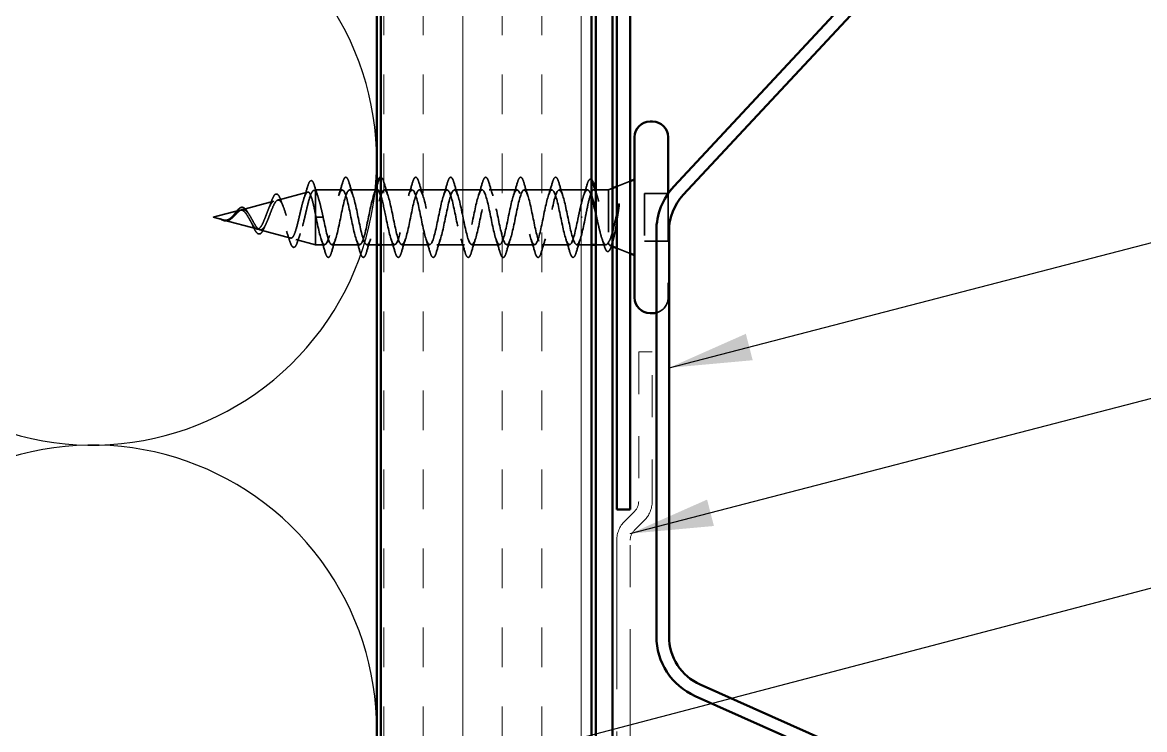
# Model space of a CAD drawing. Header units: inches. Extents: x 0.6 to 33.4, y 0.6 to 21.4.
# Drawn here: x 5.986 to 8.65, y 7.352 to 9.03 of the extents above; entities that cross this region are included whole.
import ezdxf

# ---------------------------------------------------------------- set-up
doc = ezdxf.new("R2010")
doc.units = ezdxf.units.IN
doc.header["$LTSCALE"] = 2
doc.header["$MEASUREMENT"] = 0
doc.linetypes.add('DASHED', pattern=[0.2067, 0.1654, -0.0413])
doc.linetypes.add('DOUBLE_DASH_CHAIN', pattern=[1.2403, 0.6614, -0.0827, 0.1654, -0.0827, 0.1654, -0.0827])
for name, color, linetype, lineweight in [('Hatch (ANSI)', 7, 'Continuous', 18), ('Hidden (ANSI)', 7, 'DASHED', 35), ('Sketch Geometry (ANSI)', 7, 'Continuous', 25), ('Symbol (ANSI)', 7, 'Continuous', 25), ('Visible (ANSI)', 7, 'Continuous', 50)]:
    doc.layers.add(name, color=color, linetype=linetype, lineweight=lineweight)
doc.styles.add('Note Text (ANSI)', font='tahoma.ttf')
doc.dimstyles.new('Default (ANSI)$7', dxfattribs={"dimscale": 2, "dimtxt": 0.12, "dimasz": 0.098425, "dimexe": 0.125, "dimexo": 0.0625, "dimgap": 0.031496, "dimtad": 0, "dimtih": 1, "dimtoh": 1, "dimrnd": 1e-08, "dimzin": 4, "dimdsep": 46, "dimtxsty": 'Note Text (ANSI)', "dimcen": 0.09, "dimdle": 0.393701, "dimclrd": 256, "dimclre": 256, "dimclrt": 256, "dimadec": 0, "dimazin": 1, "dimtfac": 1, "dimtofl": 0, "dimtmove": 0, "dimatfit": 3, "dimfxl": 0, "dimtolj": 1, "dimtzin": 4, "dimlwd": -1, "dimlwe": -1, "dimarcsym": 0})

msp = doc.modelspace()

# ---------------------------------------------------------------- hatches: boundary and pattern name
at = {"layer": 'Hatch (ANSI)', "true_color": 0x804000}
h = msp.add_hatch(dxfattribs=at)
h.set_pattern_fill('INSUL', color=36, scale=0.75, angle=90, style=0)
h.paths.add_polyline_path([(7.33694, 2.42486), (7.33694, 14.93713), (6.83694, 14.93713), (6.83694, 2.42486)])

# ---------------------------------------------------------------- linework, layer by layer
at = {"layer": 'Hidden (ANSI)', "ltscale": 0.004328}
msp.add_line((6.67745, 8.63143), (6.68194, 8.63263), dxfattribs=at)
at = {"layer": 'Hidden (ANSI)', "ltscale": 0.020374}
msp.add_line((6.68194, 8.63263), (6.68194, 8.62911), dxfattribs=at)
at = {"layer": 'Hidden (ANSI)', "ltscale": 0.060136}
msp.add_line((6.74519, 8.63263), (6.68194, 8.63263), dxfattribs=at)
at = {"layer": 'Hidden (ANSI)', "ltscale": 0.061565}
msp.add_line((6.82694, 8.63263), (6.76219, 8.63263), dxfattribs=at)
at = {"layer": 'Hidden (ANSI)', "ltscale": 0.062755}
for p, q in [((6.91119, 8.63263), (6.84519, 8.63263)), ((6.99419, 8.63263), (6.92819, 8.63263)), ((7.07719, 8.63263), (7.01119, 8.63263)), ((7.16019, 8.63263), (7.09419, 8.63263)), ((7.24319, 8.63263), (7.17719, 8.63263)), ((6.78669, 8.50263), (6.72069, 8.50263)), ((6.95269, 8.50263), (6.88669, 8.50263)), ((7.03569, 8.50263), (6.96969, 8.50263)), ((7.11869, 8.50263), (7.05269, 8.50263)), ((7.20169, 8.50263), (7.13569, 8.50263)), ((7.28469, 8.50263), (7.21869, 8.50263))]:
    msp.add_line(p, q, dxfattribs=at)
at = {"layer": 'Hidden (ANSI)', "ltscale": 0.063883}
msp.add_line((7.32737, 8.63263), (7.26019, 8.63263), dxfattribs=at)
at = {"layer": 'Hidden (ANSI)', "ltscale": 0.003668}
msp.add_line((7.34596, 8.63263), (7.342, 8.63263), dxfattribs=at)
at = {"layer": 'Hidden (ANSI)', "ltscale": 0.02847}
msp.add_line((7.37694, 8.63263), (7.34694, 8.63263), dxfattribs=at)
at = {"layer": 'Hidden (ANSI)', "ltscale": 0.010169}
msp.add_line((7.37694, 8.63263), (7.38694, 8.63666), dxfattribs=at)
at = {"layer": 'Hidden (ANSI)', "ltscale": 0.173517}
msp.add_line((7.37694, 8.63263), (7.37694, 8.50629), dxfattribs=at)
at = {"layer": 'Hidden (ANSI)', "ltscale": 0.032759}
for p, q in [((7.39694, 8.6407), (7.42894, 8.6536)), ((7.39694, 8.49457), (7.42894, 8.48166))]:
    msp.add_line(p, q, dxfattribs=at)
at = {"layer": 'Hidden (ANSI)', "ltscale": 0.074634}
msp.add_line((6.50679, 8.58578), (6.5826, 8.60606), dxfattribs=at)
at = {"layer": 'Hidden (ANSI)', "ltscale": 0.069707}
msp.add_line((6.59212, 8.60861), (6.66293, 8.62755), dxfattribs=at)
at = {"layer": 'Hidden (ANSI)', "ltscale": 0.071462}
msp.add_line((6.68194, 8.62911), (6.68194, 8.57309), dxfattribs=at)
at = {"layer": 'Hidden (ANSI)', "ltscale": 0.107515}
msp.add_line((7.46294, 8.62413), (7.46294, 8.51113), dxfattribs=at)
at = {"layer": 'Hidden (ANSI)', "ltscale": 0.053232}
for p, q in [((7.51894, 8.62413), (7.46294, 8.62413)), ((7.51894, 8.51113), (7.46294, 8.51113))]:
    msp.add_line(p, q, dxfattribs=at)
at = {"layer": 'Hidden (ANSI)', "ltscale": 0.339615}
msp.add_line((7.51894, 8.62424), (7.51894, 8.37713), dxfattribs=at)
at = {"layer": 'Hidden (ANSI)', "ltscale": 0.062337}
msp.add_line((6.43894, 8.56763), (6.50227, 8.58457), dxfattribs=at)
at = {"layer": 'Hidden (ANSI)', "ltscale": 0.022741}
msp.add_line((6.43894, 8.56763), (6.46211, 8.56143), dxfattribs=at)
at = {"layer": 'Hidden (ANSI)', "ltscale": 0.077103}
msp.add_line((6.46412, 8.5609), (6.54244, 8.53995), dxfattribs=at)
at = {"layer": 'Hidden (ANSI)', "ltscale": 0.102337}
msp.add_line((6.68194, 8.57309), (6.68194, 8.50263), dxfattribs=at)
at = {"layer": 'Hidden (ANSI)', "ltscale": 0.028664}
for p, q in [((6.69047, 8.56763), (6.68294, 8.56763)), ((6.69994, 8.56763), (6.69241, 8.56763))]:
    msp.add_line(p, q, dxfattribs=at)
at = {"layer": 'Hidden (ANSI)', "ltscale": 0.002412}
for p, q in [((6.69047, 8.56763), (6.69241, 8.56763)), ((7.31491, 8.56763), (7.31297, 8.56763))]:
    msp.add_line(p, q, dxfattribs=at)
at = {"layer": 'Hidden (ANSI)', "ltscale": 0.072171}
msp.add_line((6.54946, 8.53807), (6.62277, 8.51846), dxfattribs=at)
at = {"layer": 'Hidden (ANSI)', "ltscale": 0.046387}
msp.add_line((6.63478, 8.51525), (6.68194, 8.50263), dxfattribs=at)
at = {"layer": 'Hidden (ANSI)', "ltscale": 0.020614}
msp.add_line((6.70369, 8.50263), (6.68194, 8.50263), dxfattribs=at)
at = {"layer": 'Hidden (ANSI)', "ltscale": 0.022042}
msp.add_line((6.82694, 8.50263), (6.80369, 8.50263), dxfattribs=at)
at = {"layer": 'Hidden (ANSI)', "ltscale": 0.031089}
msp.add_line((6.86969, 8.50263), (6.83694, 8.50263), dxfattribs=at)
at = {"layer": 'Hidden (ANSI)', "ltscale": 0.03347}
msp.add_line((7.33694, 8.50263), (7.30169, 8.50263), dxfattribs=at)
at = {"layer": 'Hidden (ANSI)', "ltscale": 0.023045}
msp.add_line((7.37124, 8.50263), (7.34694, 8.50263), dxfattribs=at)
at = {"layer": 'Hidden (ANSI)', "ltscale": 0.006265}
msp.add_line((7.38074, 8.5011), (7.38694, 8.4986), dxfattribs=at)
at = {"layer": 'Hidden (ANSI)', "ltscale": 0.046592}
msp.add_arc((7.48194, 8.37713), 0.037, 284.07804, 0, dxfattribs=at)
at = {"layer": 'Hidden (ANSI)', "ltscale": 0.090851}
for points in [[(6.74614, 8.65041), (6.74762, 8.65548), (6.74908, 8.65904), (6.7516, 8.66199), (6.75261, 8.66265), (6.75557, 8.66261), (6.75696, 8.66098), (6.75926, 8.6565), (6.76025, 8.65379), (6.76124, 8.65041)], [(6.91214, 8.65041), (6.91362, 8.65548), (6.91508, 8.65904), (6.9176, 8.66199), (6.91861, 8.66265), (6.92157, 8.66261), (6.92296, 8.66098), (6.92526, 8.6565), (6.92625, 8.65379), (6.92724, 8.65041)], [(6.99514, 8.65041), (6.99662, 8.65548), (6.99808, 8.65904), (7.0006, 8.66199), (7.00161, 8.66265), (7.00457, 8.66261), (7.00596, 8.66098), (7.00826, 8.6565), (7.00925, 8.65379), (7.01024, 8.65041)], [(7.07814, 8.65041), (7.07962, 8.65548), (7.08108, 8.65904), (7.0836, 8.66199), (7.08461, 8.66265), (7.08757, 8.66261), (7.08896, 8.66098), (7.09126, 8.6565), (7.09225, 8.65379), (7.09324, 8.65041)], [(7.16114, 8.65041), (7.16262, 8.65548), (7.16408, 8.65904), (7.1666, 8.66199), (7.16761, 8.66265), (7.17057, 8.66261), (7.17196, 8.66098), (7.17426, 8.6565), (7.17525, 8.65379), (7.17624, 8.65041)], [(7.24414, 8.65041), (7.24562, 8.65548), (7.24708, 8.65904), (7.2496, 8.66199), (7.25061, 8.66265), (7.25357, 8.66261), (7.25496, 8.66098), (7.25726, 8.6565), (7.25825, 8.65379), (7.25924, 8.65041)], [(6.71974, 8.48485), (6.71826, 8.47978), (6.7168, 8.47622), (6.71428, 8.47327), (6.71327, 8.47262), (6.71031, 8.47266), (6.70892, 8.47428), (6.70662, 8.47876), (6.70562, 8.48148), (6.70464, 8.48485)], [(6.80274, 8.48485), (6.80126, 8.47978), (6.7998, 8.47622), (6.79728, 8.47327), (6.79627, 8.47262), (6.79331, 8.47266), (6.79192, 8.47428), (6.78962, 8.47876), (6.78862, 8.48148), (6.78764, 8.48485)], [(6.88574, 8.48485), (6.88426, 8.47978), (6.8828, 8.47622), (6.88028, 8.47327), (6.87927, 8.47262), (6.87631, 8.47266), (6.87492, 8.47428), (6.87262, 8.47876), (6.87162, 8.48148), (6.87064, 8.48485)], [(6.96874, 8.48485), (6.96726, 8.47978), (6.9658, 8.47622), (6.96328, 8.47327), (6.96227, 8.47262), (6.95931, 8.47266), (6.95792, 8.47428), (6.95562, 8.47876), (6.95462, 8.48148), (6.95364, 8.48485)], [(7.05174, 8.48485), (7.05026, 8.47978), (7.0488, 8.47622), (7.04628, 8.47327), (7.04527, 8.47262), (7.04231, 8.47266), (7.04092, 8.47428), (7.03862, 8.47876), (7.03762, 8.48148), (7.03664, 8.48485)], [(7.13474, 8.48485), (7.13326, 8.47978), (7.1318, 8.47622), (7.12928, 8.47327), (7.12827, 8.47262), (7.12531, 8.47266), (7.12392, 8.47428), (7.12162, 8.47876), (7.12062, 8.48148), (7.11964, 8.48485)], [(7.21774, 8.48485), (7.21626, 8.47978), (7.2148, 8.47622), (7.21228, 8.47327), (7.21127, 8.47262), (7.20831, 8.47266), (7.20692, 8.47428), (7.20462, 8.47876), (7.20362, 8.48148), (7.20264, 8.48485)], [(7.30074, 8.48485), (7.29926, 8.47978), (7.2978, 8.47622), (7.29528, 8.47327), (7.29427, 8.47262), (7.29131, 8.47266), (7.28992, 8.47428), (7.28762, 8.47876), (7.28662, 8.48148), (7.28564, 8.48485)]]:
    msp.add_open_spline(points, degree=3, knots=[0, 0, 0, 0, 0.08068206, 0.08068206, 0.12137804, 0.12137804, 0.18811443, 0.18811443, 0.24184971, 0.24184971, 0.24184971, 0.24184971], dxfattribs=at)
at = {"layer": 'Hidden (ANSI)', "ltscale": 0.044236}
msp.add_open_spline([(6.83694, 8.66262), (6.83867, 8.66248), (6.84001, 8.66088), (6.84226, 8.6565), (6.84325, 8.65379), (6.84424, 8.65041)], degree=3, knots=[0.12393513, 0.12393513, 0.12393513, 0.12393513, 0.18811443, 0.18811443, 0.24184971, 0.24184971, 0.24184971, 0.24184971], dxfattribs=at)
at = {"layer": 'Hidden (ANSI)', "ltscale": 0.057285}
msp.add_open_spline([(7.32663, 8.64604), (7.32812, 8.65101), (7.32959, 8.65452), (7.33214, 8.65744), (7.33314, 8.65808), (7.33526, 8.65808), (7.33613, 8.65761), (7.33694, 8.6568)], degree=3, knots=[0, 0, 0, 0, 0.07823642, 0.07823642, 0.11746311, 0.11746311, 0.15256018, 0.15256018, 0.15256018, 0.15256018], dxfattribs=at)
at = {"layer": 'Hidden (ANSI)', "ltscale": 0.504207}
msp.add_open_spline([(6.52812, 8.56763), (6.53015, 8.56407), (6.53211, 8.5604), (6.53605, 8.55326), (6.53798, 8.5499), (6.54188, 8.54409), (6.54379, 8.54175), (6.54766, 8.53853), (6.54956, 8.53775), (6.55339, 8.53797), (6.55527, 8.53903), (6.55908, 8.54293), (6.56095, 8.54577), (6.56474, 8.5529), (6.5666, 8.55714), (6.57037, 8.56643), (6.57222, 8.57139), (6.57597, 8.58131), (6.57782, 8.58615), (6.58155, 8.59497), (6.58339, 8.59882), (6.5871, 8.6049), (6.58894, 8.60701), (6.59264, 8.6091), (6.59447, 8.60899), (6.59816, 8.60648), (6.59999, 8.60403), (6.60367, 8.59704), (6.60549, 8.59253), (6.60916, 8.58201), (6.61098, 8.57607), (6.61464, 8.56358), (6.61645, 8.55715), (6.62011, 8.54469), (6.62192, 8.53882), (6.62557, 8.52848), (6.62738, 8.52417), (6.63102, 8.5178), (6.63282, 8.51586), (6.63646, 8.51471), (6.63826, 8.51559), (6.64189, 8.52014), (6.64369, 8.52383), (6.64732, 8.53361), (6.64911, 8.53965), (6.65274, 8.55332), (6.65453, 8.56083), (6.65815, 8.57635), (6.65994, 8.58419), (6.66356, 8.59911), (6.66534, 8.60601), (6.66896, 8.61789), (6.67074, 8.6227), (6.67412, 8.62905), (6.67568, 8.63083), (6.67882, 8.63191), (6.68038, 8.63114), (6.68194, 8.62911)], degree=3, knots=[0, 0, 0, 0, 0.0315308, 0.0315308, 0.0641805, 0.0641805, 0.0979786, 0.0979786, 0.1329491, 0.1329491, 0.1691118, 0.1691118, 0.2064833, 0.2064833, 0.2450775, 0.2450775, 0.2849064, 0.2849064, 0.3259802, 0.3259802, 0.3683075, 0.3683075, 0.4118959, 0.4118959, 0.4567522, 0.4567522, 0.5028821, 0.5028821, 0.5502906, 0.5502906, 0.5989824, 0.5989824, 0.6489613, 0.6489613, 0.7002309, 0.7002309, 0.7527945, 0.7527945, 0.8066547, 0.8066547, 0.8618141, 0.8618141, 0.918275, 0.918275, 0.9760395, 0.9760395, 1.0351092, 1.0351092, 1.095486, 1.095486, 1.1571712, 1.1571712, 1.2201662, 1.2201662, 1.2761521, 1.2761521, 1.3331843, 1.3331843, 1.3331843, 1.3331843], dxfattribs=at)
at = {"layer": 'Hidden (ANSI)', "ltscale": 0.028509}
msp.add_open_spline([(6.65428, 8.61256), (6.65735, 8.62185), (6.66025, 8.63137), (6.66306, 8.64093)], degree=3, dxfattribs=at)
at = {"layer": 'Hidden (ANSI)', "ltscale": 0.089635}
msp.add_open_spline([(6.66306, 8.64093), (6.66453, 8.64594), (6.666, 8.64969), (6.66911, 8.65439), (6.67136, 8.65544), (6.67476, 8.65332), (6.67595, 8.65136), (6.67781, 8.64693), (6.67846, 8.64509), (6.67911, 8.64297)], degree=3, knots=[0, 0, 0, 0, 0.07164699, 0.07164699, 0.14483003, 0.14483003, 0.20533237, 0.20533237, 0.23843808, 0.23843808, 0.23843808, 0.23843808], dxfattribs=at)
at = {"layer": 'Hidden (ANSI)', "ltscale": 0.02659}
msp.add_open_spline([(6.67911, 8.64297), (6.6818, 8.63412), (6.68458, 8.62532), (6.68751, 8.61674)], degree=3, dxfattribs=at)
at = {"layer": 'Hidden (ANSI)', "ltscale": 0.879586}
msp.add_open_spline([(6.82819, 8.63243), (6.82409, 8.63215), (6.82, 8.62264), (6.8159, 8.60649), (6.81046, 8.58504), (6.80502, 8.5534), (6.79959, 8.53123), (6.79415, 8.50905), (6.78871, 8.49795), (6.78327, 8.5048), (6.77783, 8.51165), (6.77239, 8.53597), (6.76695, 8.56266), (6.76151, 8.58935), (6.75607, 8.61647), (6.75063, 8.62719), (6.74519, 8.63791), (6.73975, 8.63145), (6.73431, 8.61182), (6.72887, 8.5922), (6.72344, 8.56082), (6.718, 8.53717), (6.71256, 8.51353), (6.70712, 8.49933), (6.70168, 8.50338), (6.69624, 8.50744), (6.6908, 8.52946), (6.68536, 8.55578), (6.68455, 8.55969), (6.68375, 8.56366), (6.68294, 8.56763)], degree=3, knots=[36.1283155, 36.1283155, 36.1283155, 36.1283155, 37.0583084, 37.0583084, 37.0583084, 38.2935853, 38.2935853, 38.2935853, 39.5288622, 39.5288622, 39.5288622, 40.7641392, 40.7641392, 40.7641392, 41.9994161, 41.9994161, 41.9994161, 43.2346931, 43.2346931, 43.2346931, 44.46997, 44.46997, 44.46997, 45.705247, 45.705247, 45.705247, 46.9405239, 46.9405239, 46.9405239, 47.1238898, 47.1238898, 47.1238898, 47.1238898], dxfattribs=at)
at = {"layer": 'Hidden (ANSI)', "ltscale": 1.076982}
msp.add_open_spline([(6.69994, 8.56763), (6.70538, 8.54087), (6.71082, 8.51507), (6.71626, 8.50626), (6.7217, 8.49744), (6.72713, 8.50625), (6.73257, 8.52721), (6.73801, 8.54818), (6.74345, 8.57978), (6.74889, 8.60239), (6.75433, 8.62501), (6.75977, 8.63701), (6.76521, 8.63094), (6.77065, 8.62487), (6.77609, 8.60117), (6.78153, 8.57456), (6.78697, 8.54795), (6.79241, 8.52034), (6.79785, 8.50889), (6.80328, 8.49743), (6.80872, 8.50295), (6.81416, 8.52202), (6.8196, 8.54109), (6.82504, 8.57233), (6.83048, 8.59634), (6.83592, 8.62035), (6.84136, 8.6354), (6.8468, 8.63215), (6.85224, 8.62889), (6.85768, 8.60757), (6.86312, 8.58141), (6.86856, 8.55525), (6.874, 8.52616), (6.87943, 8.51219), (6.88487, 8.49822), (6.89031, 8.50039), (6.89575, 8.51734), (6.90119, 8.5343), (6.90663, 8.56482), (6.91207, 8.58996), (6.91751, 8.61509), (6.92295, 8.63303), (6.92839, 8.63262), (6.93383, 8.63222), (6.93927, 8.61351), (6.94471, 8.5881), (6.95015, 8.5627), (6.95558, 8.53244), (6.96102, 8.51612), (6.96646, 8.4998), (6.9719, 8.49859), (6.97734, 8.51324), (6.98278, 8.52789), (6.98822, 8.55735), (6.99366, 8.58332), (6.9991, 8.6093), (7.00454, 8.62991), (7.00998, 8.63236), (7.01542, 8.63481), (7.02086, 8.61892), (7.0263, 8.59456), (7.03173, 8.5702), (7.03717, 8.53913), (7.04261, 8.52064), (7.04805, 8.50215), (7.05349, 8.49757), (7.05893, 8.50976), (7.06437, 8.52194), (7.06981, 8.55), (7.07525, 8.57651), (7.08069, 8.60302), (7.08613, 8.62608), (7.09157, 8.63136), (7.09701, 8.63663), (7.10245, 8.62375), (7.10788, 8.60072), (7.11332, 8.57768), (7.11876, 8.54614), (7.1242, 8.52569), (7.12964, 8.50525), (7.13508, 8.49736), (7.14052, 8.50693), (7.14596, 8.5165), (7.1514, 8.54284), (7.15684, 8.5696), (7.16228, 8.59635), (7.16772, 8.62158), (7.17316, 8.62963), (7.17859, 8.63767), (7.18403, 8.62795), (7.18947, 8.60649), (7.19491, 8.58504), (7.20035, 8.5534), (7.20579, 8.53123), (7.21123, 8.50905), (7.21667, 8.49795), (7.22211, 8.5048), (7.22755, 8.51165), (7.23299, 8.53597), (7.23843, 8.56266), (7.24387, 8.58935), (7.24931, 8.61647), (7.25474, 8.62719), (7.26018, 8.63791), (7.26562, 8.63145), (7.27106, 8.61182), (7.2765, 8.5922), (7.28194, 8.56082), (7.28738, 8.53717), (7.29282, 8.51353), (7.29826, 8.49933), (7.3037, 8.50338), (7.30914, 8.50744), (7.31458, 8.52946), (7.32002, 8.55578), (7.32082, 8.55969), (7.32163, 8.56366), (7.32244, 8.56763)], degree=3, knots=[-47.1238898, -47.1238898, -47.1238898, -47.1238898, -45.8886129, -45.8886129, -45.8886129, -44.6533359, -44.6533359, -44.6533359, -43.418059, -43.418059, -43.418059, -42.182782, -42.182782, -42.182782, -40.9475051, -40.9475051, -40.9475051, -39.7122281, -39.7122281, -39.7122281, -38.4769512, -38.4769512, -38.4769512, -37.2416742, -37.2416742, -37.2416742, -36.0063973, -36.0063973, -36.0063973, -34.7711204, -34.7711204, -34.7711204, -33.5358434, -33.5358434, -33.5358434, -32.3005665, -32.3005665, -32.3005665, -31.0652895, -31.0652895, -31.0652895, -29.8300126, -29.8300126, -29.8300126, -28.5947356, -28.5947356, -28.5947356, -27.3594587, -27.3594587, -27.3594587, -26.1241817, -26.1241817, -26.1241817, -24.8889048, -24.8889048, -24.8889048, -23.6536278, -23.6536278, -23.6536278, -22.4183509, -22.4183509, -22.4183509, -21.183074, -21.183074, -21.183074, -19.947797, -19.947797, -19.947797, -18.7125201, -18.7125201, -18.7125201, -17.4772431, -17.4772431, -17.4772431, -16.2419662, -16.2419662, -16.2419662, -15.0066892, -15.0066892, -15.0066892, -13.7714123, -13.7714123, -13.7714123, -12.5361353, -12.5361353, -12.5361353, -11.3008584, -11.3008584, -11.3008584, -10.0655815, -10.0655815, -10.0655815, -8.8303045, -8.8303045, -8.8303045, -7.5950276, -7.5950276, -7.5950276, -6.3597506, -6.3597506, -6.3597506, -5.1244737, -5.1244737, -5.1244737, -3.8891967, -3.8891967, -3.8891967, -2.6539198, -2.6539198, -2.6539198, -1.4186428, -1.4186428, -1.4186428, -0.1833659, -0.1833659, -0.1833659, 0, 0, 0, 0], dxfattribs=at)
at = {"layer": 'Hidden (ANSI)', "ltscale": 0.031888}
for points in [[(6.73636, 8.61865), (6.73978, 8.62906), (6.743, 8.63972), (6.74614, 8.65041)], [(6.76124, 8.65041), (6.76437, 8.63972), (6.7676, 8.62906), (6.77101, 8.61865)], [(6.84424, 8.65041), (6.84737, 8.63972), (6.8506, 8.62906), (6.85401, 8.61865)], [(6.90236, 8.61865), (6.90578, 8.62906), (6.909, 8.63972), (6.91214, 8.65041)], [(6.92724, 8.65041), (6.93037, 8.63972), (6.9336, 8.62906), (6.93701, 8.61865)], [(6.98536, 8.61865), (6.98878, 8.62906), (6.992, 8.63972), (6.99514, 8.65041)], [(7.01024, 8.65041), (7.01337, 8.63972), (7.0166, 8.62906), (7.02001, 8.61865)], [(7.06836, 8.61865), (7.07178, 8.62906), (7.075, 8.63972), (7.07814, 8.65041)], [(7.09324, 8.65041), (7.09637, 8.63972), (7.0996, 8.62906), (7.10301, 8.61865)], [(7.15136, 8.61865), (7.15478, 8.62906), (7.158, 8.63972), (7.16114, 8.65041)], [(7.17624, 8.65041), (7.17937, 8.63972), (7.1826, 8.62906), (7.18601, 8.61865)], [(7.23436, 8.61865), (7.23778, 8.62906), (7.241, 8.63972), (7.24414, 8.65041)], [(7.25924, 8.65041), (7.26237, 8.63972), (7.2656, 8.62906), (7.26901, 8.61865)], [(6.70464, 8.48485), (6.7015, 8.49554), (6.69828, 8.5062), (6.69486, 8.51661)], [(6.72951, 8.51661), (6.7261, 8.5062), (6.72287, 8.49554), (6.71974, 8.48485)], [(6.78764, 8.48485), (6.7845, 8.49554), (6.78128, 8.5062), (6.77786, 8.51661)], [(6.81251, 8.51661), (6.8091, 8.5062), (6.80587, 8.49554), (6.80274, 8.48485)], [(6.87064, 8.48485), (6.8675, 8.49554), (6.86428, 8.5062), (6.86086, 8.51661)], [(6.89551, 8.51661), (6.8921, 8.5062), (6.88887, 8.49554), (6.88574, 8.48485)], [(6.95364, 8.48485), (6.9505, 8.49554), (6.94728, 8.5062), (6.94386, 8.51661)], [(6.97851, 8.51661), (6.9751, 8.5062), (6.97187, 8.49554), (6.96874, 8.48485)], [(7.03664, 8.48485), (7.0335, 8.49554), (7.03028, 8.5062), (7.02686, 8.51661)], [(7.06151, 8.51661), (7.0581, 8.5062), (7.05487, 8.49554), (7.05174, 8.48485)], [(7.11964, 8.48485), (7.1165, 8.49554), (7.11328, 8.5062), (7.10986, 8.51661)], [(7.14451, 8.51661), (7.1411, 8.5062), (7.13787, 8.49554), (7.13474, 8.48485)], [(7.20264, 8.48485), (7.1995, 8.49554), (7.19628, 8.5062), (7.19286, 8.51661)], [(7.22751, 8.51661), (7.2241, 8.5062), (7.22087, 8.49554), (7.21774, 8.48485)], [(7.28564, 8.48485), (7.2825, 8.49554), (7.27928, 8.5062), (7.27586, 8.51661)], [(7.31051, 8.51661), (7.3071, 8.5062), (7.30387, 8.49554), (7.30074, 8.48485)]]:
    msp.add_open_spline(points, degree=3, dxfattribs=at)
at = {"layer": 'Hidden (ANSI)', "ltscale": 0.024467}
msp.add_open_spline([(6.81936, 8.61865), (6.82198, 8.62665), (6.8245, 8.63479), (6.82694, 8.64298)], degree=3, dxfattribs=at)
at = {"layer": 'Hidden (ANSI)', "ltscale": 1.134762}
msp.add_open_spline([(7.30544, 8.56763), (7.3, 8.54087), (7.29456, 8.51507), (7.28912, 8.50626), (7.28368, 8.49744), (7.27824, 8.50625), (7.2728, 8.52721), (7.26736, 8.54818), (7.26192, 8.57978), (7.25648, 8.60239), (7.25105, 8.62501), (7.24561, 8.63701), (7.24017, 8.63094), (7.23473, 8.62487), (7.22929, 8.60117), (7.22385, 8.57456), (7.21841, 8.54795), (7.21297, 8.52034), (7.20753, 8.50889), (7.20209, 8.49743), (7.19665, 8.50295), (7.19121, 8.52202), (7.18577, 8.54109), (7.18034, 8.57233), (7.1749, 8.59634), (7.16946, 8.62035), (7.16402, 8.6354), (7.15858, 8.63215), (7.15314, 8.62889), (7.1477, 8.60757), (7.14226, 8.58141), (7.13682, 8.55525), (7.13138, 8.52616), (7.12594, 8.51219), (7.1205, 8.49822), (7.11506, 8.50039), (7.10962, 8.51734), (7.10419, 8.5343), (7.09875, 8.56482), (7.09331, 8.58996), (7.08787, 8.61509), (7.08243, 8.63303), (7.07699, 8.63262), (7.07155, 8.63222), (7.06611, 8.61351), (7.06067, 8.5881), (7.05523, 8.5627), (7.04979, 8.53244), (7.04435, 8.51612), (7.03891, 8.4998), (7.03347, 8.49859), (7.02804, 8.51324), (7.0226, 8.52789), (7.01716, 8.55735), (7.01172, 8.58332), (7.00628, 8.6093), (7.00084, 8.62991), (6.9954, 8.63236), (6.98996, 8.63481), (6.98452, 8.61892), (6.97908, 8.59456), (6.97364, 8.5702), (6.9682, 8.53913), (6.96276, 8.52064), (6.95732, 8.50215), (6.95189, 8.49757), (6.94645, 8.50976), (6.94101, 8.52194), (6.93557, 8.55), (6.93013, 8.57651), (6.92469, 8.60302), (6.91925, 8.62608), (6.91381, 8.63136), (6.90837, 8.63663), (6.90293, 8.62375), (6.89749, 8.60072), (6.89205, 8.57768), (6.88661, 8.54614), (6.88117, 8.52569), (6.87574, 8.50525), (6.8703, 8.49736), (6.86486, 8.50693), (6.85942, 8.5165), (6.85398, 8.54284), (6.84854, 8.5696), (6.84467, 8.58862), (6.84081, 8.60687), (6.83694, 8.61872)], degree=3, knots=[0, 0, 0, 0, 1.2352769, 1.2352769, 1.2352769, 2.4705539, 2.4705539, 2.4705539, 3.7058308, 3.7058308, 3.7058308, 4.9411078, 4.9411078, 4.9411078, 6.1763847, 6.1763847, 6.1763847, 7.4116617, 7.4116617, 7.4116617, 8.6469386, 8.6469386, 8.6469386, 9.8822156, 9.8822156, 9.8822156, 11.1174925, 11.1174925, 11.1174925, 12.3527695, 12.3527695, 12.3527695, 13.5880464, 13.5880464, 13.5880464, 14.8233233, 14.8233233, 14.8233233, 16.0586003, 16.0586003, 16.0586003, 17.2938772, 17.2938772, 17.2938772, 18.5291542, 18.5291542, 18.5291542, 19.7644311, 19.7644311, 19.7644311, 20.9997081, 20.9997081, 20.9997081, 22.234985, 22.234985, 22.234985, 23.470262, 23.470262, 23.470262, 24.7055389, 24.7055389, 24.7055389, 25.9408158, 25.9408158, 25.9408158, 27.1760928, 27.1760928, 27.1760928, 28.4113697, 28.4113697, 28.4113697, 29.6466467, 29.6466467, 29.6466467, 30.8819236, 30.8819236, 30.8819236, 32.1172006, 32.1172006, 32.1172006, 33.3524775, 33.3524775, 33.3524775, 34.5877545, 34.5877545, 34.5877545, 35.4659315, 35.4659315, 35.4659315, 35.4659315], dxfattribs=at)
at = {"layer": 'Hidden (ANSI)', "ltscale": 0.142727}
msp.add_open_spline([(7.33694, 8.61797), (7.33544, 8.62238), (7.33395, 8.62591), (7.33058, 8.63147), (7.32874, 8.6329), (7.32502, 8.63229), (7.32318, 8.63026), (7.31946, 8.62298), (7.31762, 8.61781), (7.31403, 8.60548), (7.31232, 8.59859), (7.30887, 8.58362), (7.30716, 8.57566), (7.30544, 8.56763)], degree=3, knots=[0.48529433, 0.48529433, 0.48529433, 0.48529433, 0.53985383, 0.53985383, 0.60733556, 0.60733556, 0.67481729, 0.67481729, 0.74229902, 0.74229902, 0.8048716, 0.8048716, 0.86744418, 0.86744418, 0.86744418, 0.86744418], dxfattribs=at)
at = {"layer": 'Hidden (ANSI)', "ltscale": 0.028762}
msp.add_open_spline([(7.31766, 8.61754), (7.32079, 8.62687), (7.32376, 8.63644), (7.32663, 8.64604)], degree=3, dxfattribs=at)
at = {"layer": 'Hidden (ANSI)', "ltscale": 0.275683}
msp.add_open_spline([(7.32244, 8.56763), (7.32409, 8.57625), (7.32573, 8.58478), (7.32903, 8.60068), (7.33066, 8.60789), (7.33397, 8.61999), (7.3356, 8.62476), (7.33891, 8.63117), (7.34054, 8.63276), (7.34385, 8.63249), (7.34548, 8.63065), (7.34878, 8.62375), (7.35042, 8.61876), (7.35372, 8.6063), (7.35536, 8.59895), (7.35866, 8.58285), (7.3603, 8.57427), (7.3636, 8.55704), (7.36524, 8.54856), (7.36854, 8.53287), (7.37017, 8.52581), (7.37268, 8.51693), (7.37353, 8.51425), (7.37524, 8.50966), (7.37609, 8.50776), (7.37694, 8.50629)], degree=3, knots=[0, 0, 0, 0, 0.06687142, 0.06687142, 0.13374283, 0.13374283, 0.20061425, 0.20061425, 0.26748567, 0.26748567, 0.33435708, 0.33435708, 0.4012285, 0.4012285, 0.46809992, 0.46809992, 0.53497133, 0.53497133, 0.60184275, 0.60184275, 0.66871417, 0.66871417, 0.70324308, 0.70324308, 0.737772, 0.737772, 0.737772, 0.737772], dxfattribs=at)
at = {"layer": 'Hidden (ANSI)', "ltscale": 0.544082}
msp.add_open_spline([(6.68194, 8.57309), (6.68026, 8.58154), (6.67859, 8.58967), (6.6752, 8.6042), (6.67353, 8.61049), (6.67014, 8.62036), (6.66846, 8.62391), (6.66507, 8.6278), (6.66339, 8.62816), (6.66, 8.62572), (6.65832, 8.62299), (6.65492, 8.61484), (6.65324, 8.60957), (6.64984, 8.59723), (6.64816, 8.59033), (6.64476, 8.57589), (6.64307, 8.5685), (6.63967, 8.55428), (6.63798, 8.54758), (6.63457, 8.53579), (6.63289, 8.53077), (6.62947, 8.52312), (6.62778, 8.5205), (6.62436, 8.51798), (6.62267, 8.51805), (6.61925, 8.52081), (6.61755, 8.52342), (6.61413, 8.53076), (6.61243, 8.53537), (6.60899, 8.54591), (6.60729, 8.55169), (6.60385, 8.56359), (6.60215, 8.56956), (6.5987, 8.58086), (6.597, 8.58608), (6.59354, 8.59501), (6.59183, 8.59867), (6.58837, 8.60394), (6.58666, 8.60555), (6.58319, 8.60653), (6.58147, 8.60595), (6.57799, 8.60274), (6.57626, 8.6002), (6.57277, 8.59358), (6.57104, 8.58961), (6.56754, 8.58088), (6.5658, 8.57624), (6.56229, 8.56699), (6.56054, 8.56248), (6.55701, 8.55428), (6.55526, 8.55066), (6.55171, 8.54482), (6.54995, 8.54263), (6.54638, 8.53997), (6.54461, 8.53948), (6.54102, 8.54023), (6.53924, 8.5414), (6.53562, 8.54516), (6.53383, 8.54765), (6.5304, 8.55316), (6.5288, 8.55599), (6.52559, 8.56182), (6.524, 8.56477), (6.52235, 8.56763)], degree=3, knots=[0, 0, 0, 0, 0.0662455, 0.0662455, 0.1312266, 0.1312266, 0.1949439, 0.1949439, 0.2573984, 0.2573984, 0.3185909, 0.3185909, 0.3785225, 0.3785225, 0.4371941, 0.4371941, 0.4946071, 0.4946071, 0.5507627, 0.5507627, 0.6056626, 0.6056626, 0.6593082, 0.6593082, 0.7117016, 0.7117016, 0.7628447, 0.7628447, 0.8127399, 0.8127399, 0.8613896, 0.8613896, 0.9087967, 0.9087967, 0.9549645, 0.9549645, 0.9998965, 0.9998965, 1.0435967, 1.0435967, 1.0860698, 1.0860698, 1.1273208, 1.1273208, 1.1673558, 1.1673558, 1.2061815, 1.2061815, 1.2438056, 1.2438056, 1.2802371, 1.2802371, 1.3154864, 1.3154864, 1.3495657, 1.3495657, 1.3824892, 1.3824892, 1.4142741, 1.4142741, 1.4412543, 1.4412543, 1.4671582, 1.4671582, 1.4671582, 1.4671582], dxfattribs=at)
at = {"layer": 'Hidden (ANSI)', "ltscale": 0.017258}
msp.add_open_spline([(6.57085, 8.58904), (6.573, 8.5941), (6.57502, 8.59953), (6.57695, 8.60507)], degree=3, dxfattribs=at)
at = {"layer": 'Hidden (ANSI)', "ltscale": 0.081682}
msp.add_open_spline([(6.57695, 8.60507), (6.57844, 8.60933), (6.57992, 8.613), (6.58285, 8.61867), (6.58432, 8.62074), (6.5876, 8.62321), (6.58967, 8.62335), (6.5928, 8.62137), (6.59405, 8.6198), (6.59647, 8.61554), (6.59765, 8.61279), (6.59881, 8.60956)], degree=3, knots=[0, 0, 0, 0, 0.04479433, 0.04479433, 0.08988222, 0.08988222, 0.13800878, 0.13800878, 0.17766259, 0.17766259, 0.21728107, 0.21728107, 0.21728107, 0.21728107], dxfattribs=at)
at = {"layer": 'Hidden (ANSI)', "ltscale": 0.01577}
msp.add_open_spline([(6.59881, 8.60956), (6.6006, 8.60456), (6.60246, 8.59964), (6.60441, 8.59497)], degree=3, dxfattribs=at)
at = {"layer": 'Hidden (ANSI)', "ltscale": 0.078553}
msp.add_open_spline([(6.68194, 8.62911), (6.68388, 8.62629), (6.68579, 8.62186), (6.68967, 8.6103), (6.69159, 8.60328), (6.69459, 8.5911), (6.69566, 8.58656), (6.6978, 8.5772), (6.69887, 8.57243), (6.69994, 8.56763)], degree=3, knots=[0, 0, 0, 0, 0.06772236, 0.06772236, 0.13544473, 0.13544473, 0.17287087, 0.17287087, 0.21029702, 0.21029702, 0.21029702, 0.21029702], dxfattribs=at)
at = {"layer": 'Hidden (ANSI)', "ltscale": 0.009673}
msp.add_open_spline([(7.34694, 8.62944), (7.34793, 8.6262), (7.34895, 8.62298), (7.34997, 8.61978)], degree=3, dxfattribs=at)
at = {"layer": 'Hidden (ANSI)', "ltscale": 0.083957}
msp.add_open_spline([(6.52235, 8.56763), (6.52053, 8.57081), (6.51869, 8.57382), (6.51493, 8.57895), (6.51307, 8.58102), (6.50925, 8.58392), (6.50735, 8.58473), (6.50347, 8.58502), (6.50154, 8.58454), (6.49757, 8.58243), (6.4956, 8.58088), (6.49153, 8.57709), (6.4895, 8.57495), (6.4853, 8.57059), (6.4832, 8.56846), (6.47882, 8.56473), (6.47664, 8.56321), (6.47298, 8.56156), (6.47163, 8.56114), (6.46888, 8.56066), (6.46752, 8.56061), (6.46612, 8.56072)], degree=3, knots=[0, 0, 0, 0, 0.02818547, 0.02818547, 0.05535616, 0.05535616, 0.08155578, 0.08155578, 0.10684016, 0.10684016, 0.13128192, 0.13128192, 0.1549776, 0.1549776, 0.17805851, 0.17805851, 0.20070773, 0.20070773, 0.21389493, 0.21389493, 0.22660204, 0.22660204, 0.22660204, 0.22660204], dxfattribs=at)
at = {"layer": 'Hidden (ANSI)', "ltscale": 0.089656}
msp.add_open_spline([(6.4684, 8.56014), (6.47121, 8.55993), (6.47383, 8.56036), (6.47906, 8.56254), (6.48151, 8.56422), (6.48639, 8.56837), (6.48871, 8.57075), (6.49334, 8.57561), (6.49556, 8.57797), (6.50001, 8.58209), (6.50215, 8.58375), (6.50646, 8.5859), (6.50855, 8.58633), (6.51274, 8.58576), (6.51479, 8.58473), (6.51875, 8.58143), (6.52062, 8.57926), (6.52441, 8.57397), (6.52627, 8.57088), (6.52812, 8.56763)], degree=3, knots=[0, 0, 0, 0, 0.02542118, 0.02542118, 0.05061597, 0.05061597, 0.07599611, 0.07599611, 0.10184452, 0.10184452, 0.12835573, 0.12835573, 0.15566688, 0.15566688, 0.18387744, 0.18387744, 0.21097071, 0.21097071, 0.23938117, 0.23938117, 0.23938117, 0.23938117], dxfattribs=at)
at = {"layer": 'Hidden (ANSI)', "ltscale": 0.060473}
msp.add_open_spline([(6.48745, 8.57306), (6.48904, 8.57511), (6.49059, 8.57722), (6.49361, 8.58118), (6.4951, 8.58307), (6.4981, 8.58646), (6.49964, 8.58796), (6.50275, 8.59026), (6.50435, 8.59105), (6.50759, 8.59164), (6.50927, 8.59142), (6.51238, 8.58999), (6.51386, 8.58883), (6.51605, 8.58649), (6.51681, 8.58553), (6.51849, 8.58321), (6.5194, 8.58177), (6.52028, 8.58023)], degree=3, knots=[0, 0, 0, 0, 0.0197555, 0.0197555, 0.03988666, 0.03988666, 0.0616204, 0.0616204, 0.08488787, 0.08488787, 0.10885198, 0.10885198, 0.13211452, 0.13211452, 0.14507713, 0.14507713, 0.16101236, 0.16101236, 0.16101236, 0.16101236], dxfattribs=at)
at = {"layer": 'Hidden (ANSI)', "ltscale": 0.006235}
msp.add_open_spline([(6.52028, 8.58023), (6.52116, 8.57871), (6.52206, 8.57727), (6.52297, 8.57596)], degree=3, dxfattribs=at)
at = {"layer": 'Hidden (ANSI)', "ltscale": 0.135926}
msp.add_open_spline([(7.37694, 8.50797), (7.37508, 8.50453), (7.37324, 8.50272), (7.36952, 8.50255), (7.36767, 8.5042), (7.36395, 8.51076), (7.36211, 8.51561), (7.35839, 8.52787), (7.35655, 8.53517), (7.35283, 8.55121), (7.35099, 8.55981), (7.3484, 8.57187), (7.34767, 8.57526), (7.34694, 8.57861)], degree=3, knots=[0, 0, 0, 0, 0.06748173, 0.06748173, 0.13496346, 0.13496346, 0.20244519, 0.20244519, 0.26992692, 0.26992692, 0.33740864, 0.33740864, 0.3639754, 0.3639754, 0.3639754, 0.3639754], dxfattribs=at)
at = {"layer": 'Hidden (ANSI)', "ltscale": 0.105794}
msp.add_open_spline([(7.40105, 8.59566), (7.39902, 8.58635), (7.39699, 8.57657), (7.39287, 8.5575), (7.39083, 8.54839), (7.3868, 8.53243), (7.38484, 8.52561), (7.3809, 8.51466), (7.37894, 8.51054), (7.37694, 8.50797)], degree=3, knots=[0, 0, 0, 0, 0.07588897, 0.07588897, 0.1494652, 0.1494652, 0.21768686, 0.21768686, 0.28372234, 0.28372234, 0.28372234, 0.28372234], dxfattribs=at)
at = {"layer": 'Hidden (ANSI)', "ltscale": 0.148606}
msp.add_open_spline([(7.37694, 8.50629), (7.37844, 8.50285), (7.37991, 8.50105), (7.38288, 8.50084), (7.38435, 8.50253), (7.38731, 8.50928), (7.38878, 8.51436), (7.39174, 8.52736), (7.39321, 8.53521), (7.39587, 8.55089), (7.39704, 8.55834), (7.3994, 8.57369), (7.40057, 8.5815), (7.40174, 8.58908)], degree=3, knots=[0, 0, 0, 0, 0.06713685, 0.06713685, 0.13596331, 0.13596331, 0.20647998, 0.20647998, 0.27868739, 0.27868739, 0.33737749, 0.33737749, 0.39716778, 0.39716778, 0.39716778, 0.39716778], dxfattribs=at)
at = {"layer": 'Hidden (ANSI)', "ltscale": 0.014703}
msp.add_open_spline([(7.40174, 8.58908), (7.40205, 8.59108), (7.40231, 8.59313), (7.40263, 8.59683), (7.40267, 8.59818), (7.40258, 8.59908), (7.40255, 8.59928), (7.40248, 8.59943), (7.40246, 8.59946), (7.40243, 8.5995), (7.40241, 8.59951), (7.40238, 8.59952), (7.40237, 8.59953), (7.40235, 8.59952), (7.40234, 8.59952), (7.40231, 8.59951), (7.40229, 8.5995), (7.40225, 8.59947), (7.40223, 8.59944), (7.40216, 8.59935), (7.40211, 8.59926), (7.40189, 8.59883), (7.40172, 8.5983), (7.4014, 8.5972), (7.40121, 8.5964), (7.40105, 8.59566)], degree=3, knots=[0, 0, 0, 0, 0.015878436, 0.015878436, 0.030496322, 0.030496322, 0.033768739, 0.033768739, 0.034516096, 0.034516096, 0.034934038, 0.034934038, 0.035218632, 0.035218632, 0.035484827, 0.035484827, 0.035833283, 0.035833283, 0.03649102, 0.03649102, 0.038229075, 0.038229075, 0.045138635, 0.045138635, 0.057165667, 0.057165667, 0.057165667, 0.057165667], dxfattribs=at)
at = {"layer": 'Hidden (ANSI)', "ltscale": 0.014821}
msp.add_open_spline([(6.45874, 8.56252), (6.4571, 8.56312), (6.45581, 8.56367), (6.45516, 8.56397), (6.45505, 8.56402), (6.45495, 8.56407), (6.45492, 8.56408), (6.45489, 8.5641), (6.45488, 8.56411), (6.45488, 8.56411), (6.45488, 8.56412), (6.45487, 8.56412), (6.45487, 8.56412), (6.45487, 8.56412), (6.45487, 8.56412), (6.45488, 8.56412), (6.45488, 8.56412), (6.45488, 8.56412), (6.45488, 8.56412), (6.45489, 8.56412), (6.45489, 8.56412), (6.45491, 8.56412), (6.45493, 8.56412), (6.45507, 8.56408), (6.45528, 8.56401), (6.45568, 8.56387), (6.45608, 8.56372), (6.45713, 8.56333), (6.45772, 8.5631), (6.4606, 8.562), (6.46285, 8.56117), (6.46513, 8.56064)], degree=3, knots=[0, 0, 0, 0, 0.01397013, 0.01397013, 0.01635801, 0.01635801, 0.01712636, 0.01712636, 0.01759978, 0.01759978, 0.01773598, 0.01773598, 0.01781809, 0.01781809, 0.01788584, 0.01788584, 0.01795891, 0.01795891, 0.01807628, 0.01807628, 0.01833703, 0.01833703, 0.01916095, 0.01916095, 0.02439922, 0.02439922, 0.04499316, 0.04499316, 0.07213098, 0.07213098, 0.1773839, 0.1773839, 0.1773839, 0.1773839], dxfattribs=at)
at = {"layer": 'Hidden (ANSI)', "ltscale": 0.013566}
msp.add_open_spline([(6.46718, 8.55911), (6.46523, 8.55941), (6.4632, 8.5601), (6.45916, 8.56189), (6.4571, 8.56299), (6.45501, 8.56404)], degree=3, knots=[0, 0, 0, 0, 0.018475497, 0.018475497, 0.036282714, 0.036282714, 0.036282714, 0.036282714], dxfattribs=at)
at = {"layer": 'Hidden (ANSI)', "ltscale": 0.007962}
msp.add_open_spline([(6.46612, 8.56072), (6.46512, 8.56079), (6.46411, 8.56096), (6.46165, 8.56152), (6.46022, 8.56198), (6.45874, 8.56252)], degree=3, knots=[0, 0, 0, 0, 0.009046419, 0.009046419, 0.021574315, 0.021574315, 0.021574315, 0.021574315], dxfattribs=at)
at = {"layer": 'Hidden (ANSI)', "ltscale": 0.003543}
msp.add_open_spline([(6.46513, 8.56064), (6.46566, 8.56052), (6.46618, 8.56042), (6.46727, 8.56025), (6.46784, 8.56018), (6.4684, 8.56014)], degree=3, knots=[0, 0, 0, 0, 0.0046577974, 0.0046577974, 0.0097216205, 0.0097216205, 0.0097216205, 0.0097216205], dxfattribs=at)
at = {"layer": 'Hidden (ANSI)', "ltscale": 0.018237}
msp.add_open_spline([(6.48182, 8.56453), (6.47986, 8.56277), (6.47777, 8.56128), (6.47366, 8.55941), (6.47162, 8.55894), (6.46879, 8.55892), (6.46799, 8.55898), (6.46718, 8.55911)], degree=3, knots=[0, 0, 0, 0, 0.021449692, 0.021449692, 0.041023118, 0.041023118, 0.048693085, 0.048693085, 0.048693085, 0.048693085], dxfattribs=at)
at = {"layer": 'Hidden (ANSI)', "ltscale": 0.001758}
msp.add_open_spline([(6.48268, 8.56525), (6.48239, 8.56503), (6.48211, 8.56478), (6.48182, 8.56453)], degree=3, dxfattribs=at)
at = {"layer": 'Hidden (ANSI)', "ltscale": 0.004115}
msp.add_open_spline([(6.48556, 8.57088), (6.4862, 8.57153), (6.48683, 8.57226), (6.48745, 8.57306)], degree=3, dxfattribs=at)
at = {"layer": 'Hidden (ANSI)', "ltscale": 0.010901}
msp.add_open_spline([(6.5328, 8.54776), (6.53142, 8.55091), (6.52997, 8.55392), (6.52847, 8.55662)], degree=3, dxfattribs=at)
at = {"layer": 'Hidden (ANSI)', "ltscale": 0.005187}
msp.add_open_spline([(6.68294, 8.56763), (6.68261, 8.56945), (6.68227, 8.57127), (6.68194, 8.57309)], degree=3, dxfattribs=at)
at = {"layer": 'Hidden (ANSI)', "ltscale": 0.073601}
msp.add_open_spline([(6.55928, 8.54141), (6.55775, 8.53781), (6.55618, 8.53477), (6.55294, 8.53033), (6.55122, 8.52881), (6.54759, 8.52778), (6.54574, 8.52822), (6.54259, 8.53049), (6.54115, 8.53214), (6.53812, 8.53667), (6.53649, 8.53974), (6.53416, 8.54467), (6.53348, 8.54619), (6.5328, 8.54776)], degree=3, knots=[0, 0, 0, 0, 0.03949331, 0.03949331, 0.07825471, 0.07825471, 0.11446042, 0.11446042, 0.14608287, 0.14608287, 0.1813284, 0.1813284, 0.19572096, 0.19572096, 0.19572096, 0.19572096], dxfattribs=at)
at = {"layer": 'Hidden (ANSI)', "ltscale": 0.010974}
msp.add_open_spline([(6.56354, 8.55067), (6.56207, 8.54776), (6.56065, 8.54464), (6.55928, 8.54141)], degree=3, dxfattribs=at)
at = {"layer": 'Hidden (ANSI)', "ltscale": 0.023076}
msp.add_open_spline([(6.62027, 8.51216), (6.61788, 8.5198), (6.6154, 8.52739), (6.61276, 8.53466)], degree=3, dxfattribs=at)
at = {"layer": 'Hidden (ANSI)', "ltscale": 0.020481}
msp.add_open_spline([(6.64558, 8.52893), (6.64322, 8.5225), (6.64096, 8.51585), (6.63879, 8.50913)], degree=3, dxfattribs=at)
at = {"layer": 'Hidden (ANSI)', "ltscale": 0.086567}
msp.add_open_spline([(6.63879, 8.50913), (6.6373, 8.50454), (6.63578, 8.50105), (6.63251, 8.49671), (6.63026, 8.49578), (6.62679, 8.49766), (6.6255, 8.4994), (6.62289, 8.5045), (6.62158, 8.50796), (6.62027, 8.51216)], degree=3, knots=[0, 0, 0, 0, 0.06376842, 0.06376842, 0.12768217, 0.12768217, 0.17854816, 0.17854816, 0.23016435, 0.23016435, 0.23016435, 0.23016435], dxfattribs=at)
at = {"layer": 'Hidden (ANSI)', "ltscale": 0.018879}
msp.add_open_spline([(7.36751, 8.49906), (7.36558, 8.50534), (7.36359, 8.51159), (7.36153, 8.51772)], degree=3, dxfattribs=at)
at = {"layer": 'Hidden (ANSI)', "ltscale": 0.088703}
msp.add_open_spline([(7.38443, 8.50044), (7.38294, 8.49553), (7.38146, 8.4918), (7.37834, 8.48703), (7.37623, 8.48581), (7.37267, 8.48746), (7.37141, 8.48928), (7.36926, 8.49387), (7.36838, 8.49625), (7.36751, 8.49906)], degree=3, knots=[0, 0, 0, 0, 0.06778169, 0.06778169, 0.13659621, 0.13659621, 0.19471937, 0.19471937, 0.23594903, 0.23594903, 0.23594903, 0.23594903], dxfattribs=at)
at = {"layer": 'Hidden (ANSI)', "ltscale": 0.010335}
msp.add_open_spline([(7.38762, 8.5108), (7.38654, 8.50736), (7.38547, 8.5039), (7.38443, 8.50044)], degree=3, dxfattribs=at)
at = {"layer": 'Sketch Geometry (ANSI)', "color": 150, "true_color": 0x0080ff}
for centre in [(6.15194, 8.70213), (6.15194, 7.35213)]:
    msp.add_arc(centre, 0.675, 250.6261, 109.3739, dxfattribs=at)
at = {"layer": 'Symbol (ANSI)'}
msp.add_line((7.42894, 8.06703), (7.42894, 7.92648), dxfattribs=at)
at = {"layer": 'Visible (ANSI)', "color": 36, "true_color": 0x804000}
for p, q in [((6.83694, 2.42486), (6.83694, 14.93713)), ((7.33694, 14.43713), (7.33694, 2.42486))]:
    msp.add_line(p, q, dxfattribs=at)
at = {"layer": 'Visible (ANSI)', "color": 30, "true_color": 0xff8000}
for p, q in [((7.34694, 14.34713), (7.34694, 2.42486)), ((7.38694, 2.42486), (7.38694, 14.34713))]:
    msp.add_line(p, q, dxfattribs=at)
at = {"layer": 'Visible (ANSI)', "color": 150, "true_color": 0x0080ff}
msp.add_line((6.82694, 13.42713), (6.82694, 2.42486), dxfattribs=at)
at = {"layer": 'Visible (ANSI)', "color": 1, "true_color": 0xff0000}
for p, q in [((7.39694, 10.56013), (7.39694, 7.87413)), ((7.42894, 10.56013), (7.42894, 7.87413)), ((7.42894, 7.87413), (7.39694, 7.87413))]:
    msp.add_line(p, q, dxfattribs=at)
at = {"layer": 'Visible (ANSI)', "color": 5, "true_color": 0x0000ff}
for p, q in [((8.30236, 9.46658), (7.53258, 8.64109)), ((7.55452, 8.62063), (8.3243, 9.44612)), ((7.49094, 8.53538), (7.49094, 7.57317)), ((7.52094, 7.57317), (7.52094, 8.53538)), ((8.27398, 7.15671), (7.5951, 7.45897)), ((7.58289, 7.43157), (8.26178, 7.12931))]:
    msp.add_line(p, q, dxfattribs=at)
at = {"layer": 'Visible (ANSI)'}
for p, q in [((7.48194, 8.79513), (7.47594, 8.79513)), ((7.43894, 8.75813), (7.43894, 8.37713)), ((7.51894, 8.75813), (7.51894, 8.62424)), ((6.82819, 8.63263), (6.82694, 8.63263)), ((7.34694, 8.63263), (7.34596, 8.63263)), ((7.38694, 8.63666), (7.39694, 8.6407)), ((7.42894, 8.6536), (7.43894, 8.65763)), ((6.83694, 8.50263), (6.82694, 8.50263)), ((7.34694, 8.50263), (7.33694, 8.50263)), ((7.38694, 8.4986), (7.39694, 8.49457)), ((7.42894, 8.48166), (7.43894, 8.47763)), ((7.48194, 8.34013), (7.47594, 8.34013))]:
    msp.add_line(p, q, dxfattribs=at)
at = {"layer": 'Visible (ANSI)', "color": 30, "linetype": 'DOUBLE_DASH_CHAIN', "lineweight": 18, "ltscale": 0.056261, "true_color": 0xff8000}
for p, q in [((7.44894, 8.24836), (7.44894, 7.89324)), ((7.48094, 7.89324), (7.48094, 8.24836))]:
    msp.add_line(p, q, dxfattribs=at)
at = {"layer": 'Visible (ANSI)', "color": 30, "linetype": 'DOUBLE_DASH_CHAIN', "lineweight": 18, "ltscale": 0.004979, "true_color": 0xff8000}
msp.add_line((7.48094, 8.24836), (7.44894, 8.24836), dxfattribs=at)
at = {"layer": 'Visible (ANSI)', "color": 30, "linetype": 'DOUBLE_DASH_CHAIN', "lineweight": 18, "ltscale": 0.00526, "true_color": 0xff8000}
for p, q in [((7.43957, 7.87062), (7.41568, 7.84673)), ((7.43831, 7.82411), (7.46219, 7.84799))]:
    msp.add_line(p, q, dxfattribs=at)
at = {"layer": 'Visible (ANSI)', "color": 30, "linetype": 'DOUBLE_DASH_CHAIN', "lineweight": 18, "ltscale": 0.267416, "true_color": 0xff8000}
for p, q in [((7.39694, 7.80148), (7.39694, 3.82136)), ((7.42894, 3.82136), (7.42894, 7.80148))]:
    msp.add_line(p, q, dxfattribs=at)
at = {"layer": 'Visible (ANSI)'}
for centre, start, end in [((7.47594, 8.75813), 90, 180), ((7.48194, 8.75813), 0, 90), ((7.47594, 8.37713), 180, 270), ((7.48194, 8.37713), 270, 284.07804)]:
    msp.add_arc(centre, 0.037, start, end, dxfattribs=at)
at = {"layer": 'Visible (ANSI)', "color": 5, "true_color": 0x0000ff}
for centre, radius, start, end in [((7.64594, 8.53538), 0.155, 137, 180), ((7.64594, 8.53538), 0.125, 137, 180), ((7.64594, 7.57317), 0.155, 180, 246), ((7.64594, 7.57317), 0.125, 180, 246)]:
    msp.add_arc(centre, radius, start, end, dxfattribs=at)
at = {"layer": 'Visible (ANSI)', "color": 30, "linetype": 'DOUBLE_DASH_CHAIN', "lineweight": 18, "ltscale": 0.003889, "true_color": 0xff8000}
for centre, start, end in [((7.41694, 7.89324), 315, 0), ((7.46094, 7.80148), 135, 180)]:
    msp.add_arc(centre, 0.032, start, end, dxfattribs=at)
at = {"layer": 'Visible (ANSI)', "color": 30, "linetype": 'DOUBLE_DASH_CHAIN', "lineweight": 18, "ltscale": 0.007878, "true_color": 0xff8000}
for centre, start, end in [((7.41694, 7.89324), 315, 0), ((7.46094, 7.80148), 135, 180)]:
    msp.add_arc(centre, 0.064, start, end, dxfattribs=at)
at = {"layer": 'Visible (ANSI)'}
for points, knots in [([(6.82914, 8.65041), (6.83062, 8.65548), (6.83208, 8.65904), (6.8346, 8.66199), (6.83561, 8.66265), (6.8368, 8.66263), (6.83687, 8.66263), (6.83694, 8.66262)], [0, 0, 0, 0, 0.08068206, 0.08068206, 0.12137804, 0.12137804, 0.12393513, 0.12393513, 0.12393513, 0.12393513]), ([(6.83694, 8.61872), (6.83537, 8.62354), (6.83379, 8.6273), (6.83222, 8.62963), (6.83088, 8.63161), (6.82953, 8.63252), (6.82819, 8.63243)], [35.46593152, 35.46593152, 35.46593152, 35.46593152, 35.82303141, 35.82303141, 35.82303141, 36.12831552, 36.12831552, 36.12831552, 36.12831552]), ([(7.33694, 8.6568), (7.3376, 8.65613), (7.33822, 8.65521), (7.33999, 8.65194), (7.34114, 8.64885), (7.34228, 8.64494)], [0.152560185, 0.152560185, 0.152560185, 0.152560185, 0.181619193, 0.181619193, 0.240082135, 0.240082135, 0.240082135, 0.240082135]), ([(7.34694, 8.57861), (7.34582, 8.58376), (7.34469, 8.58879), (7.34171, 8.60154), (7.33987, 8.60871), (7.33765, 8.61583), (7.33729, 8.61692), (7.33694, 8.61797)], [0.3639754, 0.3639754, 0.3639754, 0.3639754, 0.40489037, 0.40489037, 0.4723721, 0.4723721, 0.48529433, 0.48529433, 0.48529433, 0.48529433])]:
    msp.add_open_spline(points, degree=3, knots=knots, dxfattribs=at)
for points in [[(6.82694, 8.64298), (6.82768, 8.64545), (6.82841, 8.64793), (6.82914, 8.65041)], [(7.34228, 8.64494), (7.34381, 8.63976), (7.34536, 8.63458), (7.34694, 8.62944)]]:
    msp.add_open_spline(points, degree=3, dxfattribs=at)

# ---------------------------------------------------------------- leaders
at = {"layer": 'Symbol (ANSI)', "annotation_type": 0, "has_hookline": 1, "hookline_direction": 0}
for points, text_width in [([(7.52094, 8.21045), (11.76914, 9.31288)], 2.2904), ([(7.42894, 7.81703), (11.77552, 8.94582)], 5.81464), ([(5.51274, 6.86138), (11.77633, 8.50384)], 1.40083), ([(2.81694, 5.74825), (11.78499, 8.11536)], 1.98995)]:
    msp.add_leader(points, dimstyle='Default (ANSI)$7', override={"dimtad": 0}, dxfattribs=dict(at, text_width=text_width))

doc.saveas('drawing.dxf')
